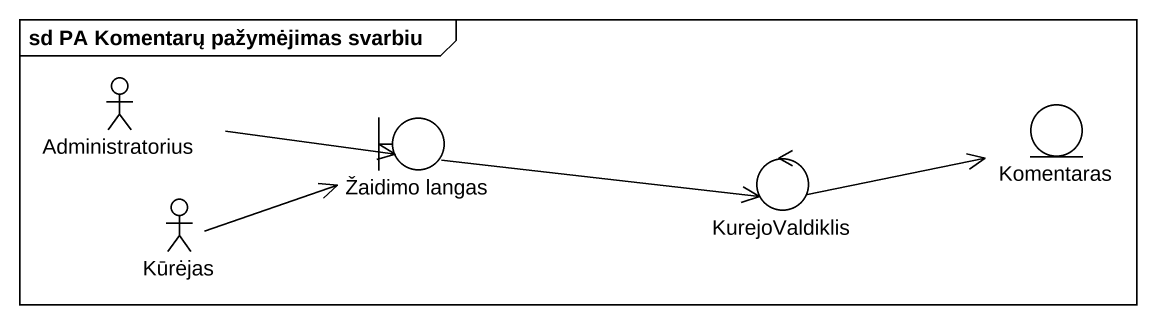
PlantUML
@startuml
mainframe sd PA Komentarų pažymėjimas svarbiu
actor Administratorius
boundary "Žaidimo langas" as Žaidimo_langas
entity Komentaras
actor Kūrėjas
control KurejoValdiklis
Administratorius -right-> Žaidimo_langas
Žaidimo_langas -right-> KurejoValdiklis
Kūrėjas -right-> Žaidimo_langas
KurejoValdiklis -right-> Komentaras
@enduml
